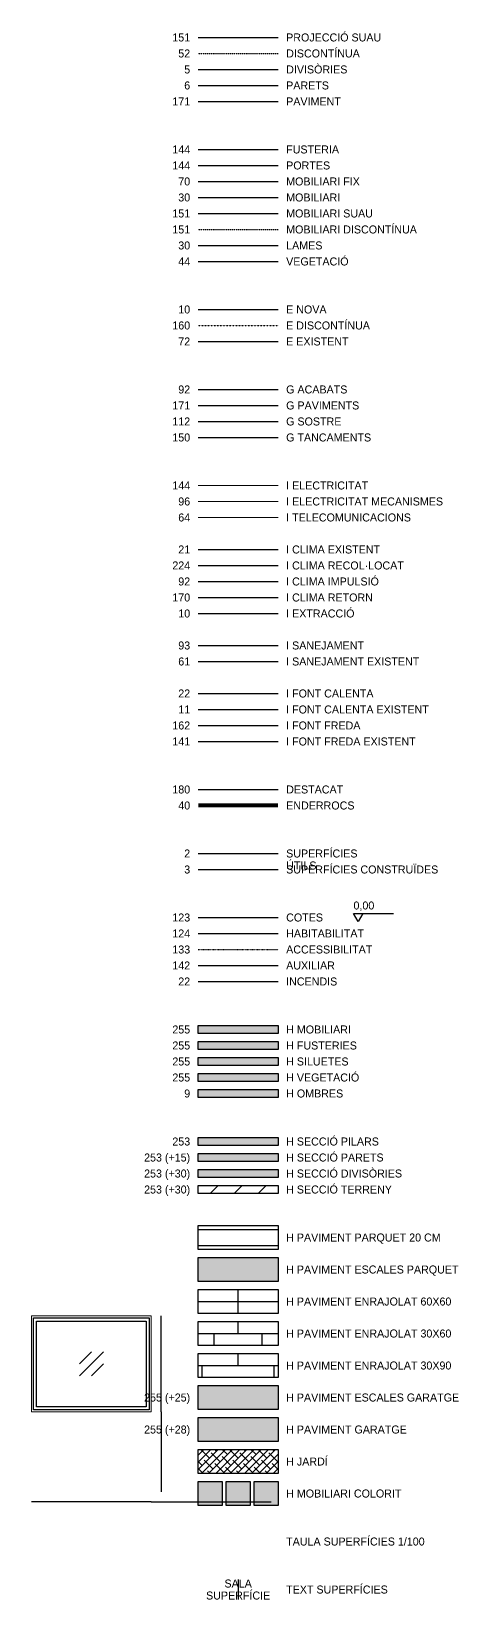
# Model space of a CAD drawing. Extents: x -50 to 69572, y -29139 to 50177.
# Drawn here: x 709 to 6051, y 10960 to 30563 of the extents above; entities that cross this region are included whole.
import ezdxf
from ezdxf.enums import TextEntityAlignment as Align

# ---------------------------------------------------------------- set-up
doc = ezdxf.new("R2010")
doc.units = 0
doc.header["$PDMODE"] = 1
doc.linetypes.add('ACAD_ISO03W100', pattern=[30, 12, -18])
doc.layers.get('DEFPOINTS').update_dxf_attribs({"color": 20})
for name, color, linetype in [('ACCESSIBILITAT', 143, 'ACAD_ISO03W100'), ('AUXILIAR', 142, 'Continuous'), ('COTES', 123, 'Continuous'), ('DESTACAT', 180, 'Continuous'), ('DISCONTINUA', 52, 'ACAD_ISO03W100'), ('DIVISÒRIES', 5, 'Continuous'), ('E DISCONTÍNUA', 160, 'ACAD_ISO03W100'), ('E EXISTENT', 72, 'Continuous'), ('E NOVA', 10, 'Continuous'), ('ENDERROCS', 40, 'Continuous'), ('FUSTERIES', 144, 'Continuous'), ('G ACABATS', 240, 'Continuous'), ('G PAVIMENTS', 40, 'Continuous'), ('G SOSTRE', 112, 'Continuous'), ('G TANCAMENTS', 150, 'Continuous'), ('H OMBRES', 9, 'Continuous'), ('H SECCIÓ', 253, 'Continuous'), ('HABITABILITAT', 124, 'Continuous'), ('I CLIMA EXISTENT', 21, 'Continuous'), ('I CLIMA IMPULSIÓ', 92, 'Continuous'), ('I CLIMA RECOL·LOCAT', 224, 'Continuous'), ('I CLIMA RETORN', 170, 'Continuous'), ('I EXTRACCIÓ', 10, 'Continuous'), ('I FONT CALENTA', 22, 'Continuous'), ('I FONT CALENTA EXISTENT', 11, 'Continuous'), ('I FONT FREDA', 162, 'Continuous'), ('I FONT FREDA EXISTENT', 141, 'Continuous'), ('I SANEJAMENT', 93, 'Continuous'), ('I SANEJAMENT EXISTENT', 61, 'Continuous'), ('INCENDIS', 22, 'Continuous'), ('LAMES', 30, 'Continuous'), ('MOBILIARI', 30, 'Continuous'), ('MOBILIARI FIX', 70, 'Continuous'), ('MOBILIARI SUAU', 151, 'Continuous'), ('PARETS', 6, 'Continuous'), ('PAVIMENTS', 171, 'Continuous'), ('PORTES', 144, 'Continuous'), ('TEXT SUPERFÍCIES', 4, 'Continuous'), ('VEGETACIÓ', 44, 'Continuous')]:
    doc.layers.add(name, color=color, linetype=linetype)
for name, color, linetype, true_color in [('H FUSTERIES', 7, 'Continuous', 0xffffff), ('H MOBILIARI', 7, 'Continuous', 0xffffff), ('H SILUETES', 7, 'Continuous', 0xffffff)]:
    doc.layers.add(name, color=color, linetype=linetype, true_color=true_color)
doc.layers.add('H VEGETACIÓ', color=7, linetype='Continuous', lineweight=0, true_color=0xffffff)
for name, color, linetype, lineweight in [('I ELECTRICITAT', 144, 'Continuous', 5), ('I ELECTRICITAT MECANISMES', 96, 'Continuous', 5), ('I TELECOMUNICACIONS', 64, 'Continuous', 5), ('PROJECCIÓ', 52, 'Continuous', 13)]:
    doc.layers.add(name, color=color, linetype=linetype, lineweight=lineweight)
doc.layers.add('SUPERFÍCIES CONSTRUÏDES', color=3, linetype='Continuous', plot=False)
doc.layers.add('SUPERFÍCIES ÚTILS', color=2, linetype='Continuous', plot=False)
doc.styles.add('ARIAL', font='')
doc.styles.get('ARIAL').set_extended_font_data('Century Gothic')
doc.dimstyles.new('Cotes Arnau', dxfattribs={"dimtxt": 0.1, "dimasz": 0.05, "dimexe": 0.05, "dimexo": 0.35, "dimgap": 0.04, "dimtad": 1, "dimlfac": 100, "dimrnd": 0.5, "dimtxsty": 'ARIAL', "dimblk1": 'Punta Cota', "dimblk2": 'Punta Cota Final', "dimsah": 1, "dimcen": 0, "dimse1": 1, "dimse2": 1, "dimadec": 0, "dimazin": 0, "dimtfac": 0.07, "dimtix": 1, "dimtmove": 0, "dimatfit": 2, "dimldrblk": 'NONE', "dimfxl": 0.05, "dimtolj": 1, "dimtzin": 0, "dimarcsym": 0})

# ---------------------------------------------------------------- blocks, each defined once
blk = doc.blocks.new('Cota Alçada')
blk.add_lwpolyline([(0.058, 0.1), (0, 0), (-0.058, 0.1), (0.442, 0.1)])
at = {"style": 'ARIAL'}
blk.add_attdef('COTAALÇADA', text='', height=0.1, dxfattribs=at).set_placement((-0.058, 0.25), align=Align.TOP_LEFT)
blk = doc.blocks.new('Punta Cota')
blk.add_line((0, -1), (0, 1))
blk = doc.blocks.new('Punta Cota Final')
blk.add_line((0, 1), (0, -1))
blk = doc.blocks.new('*D6')
at = {"layer": 'COTES', "color": 0, "lineweight": -2, "transparency": 16777216}
blk.add_line((2795, 19487), (3795, 19487), dxfattribs=at)
at = {"layer": 'DEFPOINTS', "color": 0, "transparency": 16777216}
for p in [(3795, 19487), (2795, 19387), (3795, 19387)]:
    blk.add_point(p, dxfattribs=at)
at = {"layer": 'COTES', "color": 0, "lineweight": -2, "transparency": 16777216, "xscale": 0.05, "yscale": 0.05, "zscale": 0.05, "rotation": 180}
blk.add_blockref('Punta Cota', (2795, 19487), dxfattribs=at)
at = {"layer": 'COTES', "color": 0, "lineweight": -2, "transparency": 16777216, "xscale": 0.05, "yscale": 0.05, "zscale": 0.05}
blk.add_blockref('Punta Cota Final', (3795, 19487), dxfattribs=at)
at = {"layer": 'COTES', "color": 0, "transparency": 16777216, "insert": (3295, 19487), "char_height": 0.1, "attachment_point": 5, "style": 'ARIAL'}
blk.add_mtext('\\A1;100000', dxfattribs=at)
blk = doc.blocks.new('_None')
blk = doc.blocks.new('Superfícies amb línia Extra')
at = {"layer": 'DEFPOINTS', "ltscale": 0.01}
blk.add_line((0, 0.125), (0, -0.125), dxfattribs=at)
at = {"style": 'ARIAL'}
for tag, p in [('LINEXTRA', (0, 0.325)), ('SALA', (0, 0.125)), ('SUP', (0, -0.025))]:
    blk.add_attdef(tag, text='', height=0.1, dxfattribs=at).set_placement(p, align=Align.TOP_CENTER)
blk = doc.blocks.new('*D112')
at = {"layer": 'COTES', "color": 0, "linetype": 'ByBlock', "lineweight": -2, "transparency": 16777216}
blk.add_line((2209, 12182), (709, 12182), dxfattribs=at)
at = {"layer": 'DEFPOINTS', "color": 0, "linetype": 'ByBlock', "transparency": 16777216}
for p in [(709, 13307), (2209, 13307), (709, 12182)]:
    blk.add_point(p, dxfattribs=at)
at = {"layer": 'COTES', "color": 0, "linetype": 'ByBlock', "lineweight": -2, "transparency": 16777216, "xscale": 0.03750000000000001, "yscale": 0.03750000000000001, "zscale": 0.03750000000000001, "rotation": 180}
blk.add_blockref('Punta Cota Final', (709, 12182), dxfattribs=at)
at = {"layer": 'COTES', "color": 0, "linetype": 'ByBlock', "lineweight": -2, "transparency": 16777216, "xscale": 0.03750000000000001, "yscale": 0.03750000000000001, "zscale": 0.03750000000000001}
blk.add_blockref('Punta Cota', (2209, 12182), dxfattribs=at)
at = {"layer": 'COTES', "color": 0, "linetype": 'ByBlock', "transparency": 16777216, "insert": (1459, 12182), "char_height": 0.075, "attachment_point": 5, "style": 'ARIAL'}
blk.add_mtext('\\A1;150000', dxfattribs=at)
blk = doc.blocks.new('*D113')
at = {"layer": 'COTES', "color": 0, "linetype": 'ByBlock', "lineweight": -2, "transparency": 16777216}
blk.add_line((2334, 13307), (2334, 14507), dxfattribs=at)
at = {"layer": 'DEFPOINTS', "color": 0, "linetype": 'ByBlock', "transparency": 16777216}
for p in [(2209, 14507), (2334, 14507), (2209, 13307)]:
    blk.add_point(p, dxfattribs=at)
at = {"layer": 'COTES', "color": 0, "linetype": 'ByBlock', "lineweight": -2, "transparency": 16777216, "xscale": 0.03750000000000001, "yscale": 0.03750000000000001, "zscale": 0.03750000000000001}
for name, p, rotation in [('Punta Cota Final', (2334, 14507), 90), ('Punta Cota', (2334, 13307), 270)]:
    blk.add_blockref(name, p, dxfattribs=dict(at, rotation=rotation))
at = {"layer": 'COTES', "color": 0, "linetype": 'ByBlock', "transparency": 16777216, "insert": (2334, 13907), "char_height": 0.075, "attachment_point": 5, "rotation": 90, "style": 'ARIAL'}
blk.add_mtext('\\A1;120000', dxfattribs=at)
blk = doc.blocks.new('*D114')
at = {"layer": 'COTES', "color": 0, "linetype": 'ByBlock', "lineweight": -2, "transparency": 16777216}
blk.add_line((2334, 13307), (2334, 12307), dxfattribs=at)
at = {"layer": 'DEFPOINTS', "color": 0, "linetype": 'ByBlock', "transparency": 16777216}
for p in [(2209, 13307), (2209, 12307), (2334, 12307)]:
    blk.add_point(p, dxfattribs=at)
at = {"layer": 'COTES', "color": 0, "linetype": 'ByBlock', "lineweight": -2, "transparency": 16777216, "xscale": 0.03750000000000001, "yscale": 0.03750000000000001, "zscale": 0.03750000000000001}
for name, p, rotation in [('Punta Cota', (2334, 13307), 90), ('Punta Cota Final', (2334, 12307), 270)]:
    blk.add_blockref(name, p, dxfattribs=dict(at, rotation=rotation))
at = {"layer": 'COTES', "color": 0, "linetype": 'ByBlock', "transparency": 16777216, "insert": (2334, 12807), "char_height": 0.075, "attachment_point": 5, "rotation": 90, "style": 'ARIAL'}
blk.add_mtext('\\A1;100000', dxfattribs=at)
blk = doc.blocks.new('*D115')
at = {"layer": 'COTES', "color": 0, "linetype": 'ByBlock', "lineweight": -2, "transparency": 16777216}
blk.add_line((2209, 12182), (3709, 12182), dxfattribs=at)
at = {"layer": 'DEFPOINTS', "color": 0, "linetype": 'ByBlock', "transparency": 16777216}
for p in [(2209, 13307), (3709, 13307), (3709, 12182)]:
    blk.add_point(p, dxfattribs=at)
at = {"layer": 'COTES', "color": 0, "linetype": 'ByBlock', "lineweight": -2, "transparency": 16777216, "xscale": 0.03750000000000001, "yscale": 0.03750000000000001, "zscale": 0.03750000000000001, "rotation": 180}
blk.add_blockref('Punta Cota', (2209, 12182), dxfattribs=at)
at = {"layer": 'COTES', "color": 0, "linetype": 'ByBlock', "lineweight": -2, "transparency": 16777216, "xscale": 0.03750000000000001, "yscale": 0.03750000000000001, "zscale": 0.03750000000000001}
blk.add_blockref('Punta Cota Final', (3709, 12182), dxfattribs=at)
at = {"layer": 'COTES', "color": 0, "linetype": 'ByBlock', "transparency": 16777216, "insert": (2959, 12182), "char_height": 0.075, "attachment_point": 5, "style": 'ARIAL'}
blk.add_mtext('\\A1;150000', dxfattribs=at)

msp = doc.modelspace()

# ---------------------------------------------------------------- hatches: boundary and pattern name
at = {"layer": 'H FUSTERIES'}
h = msp.add_hatch(color=256, dxfattribs=at)
h.dxf.hatch_style = 1
h.paths.add_polyline_path([(3794.8104, 17936.6691), (2794.8104, 17936.6691), (2794.8104, 17836.6691), (3794.8104, 17836.6691)])
at = {"layer": 'H MOBILIARI'}
h = msp.add_hatch(color=256, dxfattribs=at)
h.dxf.hatch_style = 1
h.paths.add_polyline_path([(3794.8104, 18136.6691), (2794.8104, 18136.6691), (2794.8104, 18036.6691), (3794.8104, 18036.6691)])
at = {"layer": 'H MOBILIARI', "true_color": 0xd5d5d2}
h = msp.add_hatch(color=254, dxfattribs=at)
h.dxf.hatch_style = 2
h.paths.add_polyline_path([(3094.8104, 12436.6691), (3094.8104, 12136.6691), (2794.8104, 12136.6691), (2794.8104, 12436.6691)])
at = {"layer": 'H MOBILIARI', "true_color": 0xdfdad3}
msp.add_hatch(color=254, dxfattribs=at).paths.add_polyline_path([(3444.8104, 12436.6691), (3444.8104, 12136.6691), (3144.8104, 12136.6691), (3144.8104, 12436.6691)])
at = {"layer": 'H MOBILIARI', "true_color": 0xe3d0bf}
h = msp.add_hatch(color=254, dxfattribs=at)
h.dxf.hatch_style = 2
h.paths.add_polyline_path([(3794.8104, 12436.6691), (3794.8104, 12136.6691), (3494.8104, 12136.6691), (3494.8104, 12436.6691)])
at = {"layer": 'H OMBRES'}
h = msp.add_hatch(color=256, dxfattribs=at)
h.dxf.hatch_style = 1
h.paths.add_polyline_path([(3794.8104, 17336.6691), (3794.8104, 17236.6691), (2794.8104, 17236.6691), (2794.8104, 17336.6691)])
at = {"layer": 'H SECCIÓ', "transparency": 33554687}
h = msp.add_hatch(color=256, dxfattribs=at)
h.dxf.hatch_style = 1
h.paths.add_polyline_path([(2794.8104, 16736.6691), (2794.8104, 16636.6691), (3794.8104, 16636.6691), (3794.8104, 16736.6691)])
at = {"layer": 'H SECCIÓ', "true_color": 0xb0b0b0, "transparency": 33554687}
h = msp.add_hatch(color=253, dxfattribs=at)
h.dxf.hatch_style = 1
h.paths.add_polyline_path([(2794.8104, 16536.6691), (2794.8104, 16436.6691), (3794.8104, 16436.6691), (3794.8104, 16536.6691)])
at = {"layer": 'H SECCIÓ', "true_color": 0xd6d6d6, "transparency": 33554687}
h = msp.add_hatch(color=254, dxfattribs=at)
h.dxf.hatch_style = 1
h.paths.add_polyline_path([(3794.8104, 16236.6691), (3794.8104, 16336.6691), (2794.8104, 16336.6691), (2794.8104, 16236.6691)])
h = msp.add_hatch(dxfattribs=at)
h.set_pattern_fill('ANSI31', color=254, scale=66.813239)
h.set_pattern_definition([(45, (3294.8, 16086.67), (-150, 150), [])])
h.paths.add_polyline_path([(3794.8104, 16036.6691), (3794.8104, 16136.6691), (2794.8104, 16136.6691), (2794.8104, 16036.6691)])
at = {"layer": 'H SILUETES'}
h = msp.add_hatch(color=256, dxfattribs=at)
h.dxf.hatch_style = 1
h.paths.add_polyline_path([(3794.8104, 17736.6691), (2794.8104, 17736.6691), (2794.8104, 17636.6691), (3794.8104, 17636.6691)])
at = {"layer": 'H VEGETACIÓ'}
h = msp.add_hatch(color=256, dxfattribs=at)
h.dxf.hatch_style = 1
h.paths.add_polyline_path([(3794.8104, 17536.6691), (2794.8104, 17536.6691), (2794.8104, 17436.6691), (3794.8104, 17436.6691)])
at = {"layer": 'PAVIMENTS', "transparency": 33554687}
h = msp.add_hatch(dxfattribs=at)
h.set_pattern_fill('_USER', color=256, scale=200, angle=180, pattern_type=0)
h.set_pattern_definition([(180, (2794.81, 15386.67), (-2e-14, -200), [])])
h.paths.add_polyline_path([(2794.8104, 15336.6691), (3794.8104, 15336.6691), (3794.8104, 15636.6691), (2794.8104, 15636.6691)])
at = {"layer": 'PAVIMENTS', "true_color": 0xf6f2ef, "transparency": 33554687}
h = msp.add_hatch(color=7, dxfattribs=at)
h.dxf.hatch_style = 1
h.paths.add_polyline_path([(3794.8104, 14936.6691), (3794.8104, 15236.6691), (2794.8104, 15236.6691), (2794.8104, 14936.6691)])
at = {"layer": 'PAVIMENTS', "transparency": 33554687}
h = msp.add_hatch(dxfattribs=at)
h.set_pattern_fill('ANSI37', color=256, scale=188.976378, angle=135)
h.set_pattern_definition([(180, (3294.8, 14686.67), (-6e-14, -600), []), (270, (3294.8, 14686.67), (600, -2e-13), [])])
h.paths.add_polyline_path([(3794.8104, 14836.6691), (3794.8104, 14536.6691), (2794.8104, 14536.6691), (2794.8104, 14836.6691)])
h = msp.add_hatch(dxfattribs=at)
h.set_pattern_fill('AR-B816', color=256, scale=1.476378)
h.set_pattern_definition([(0, (3294.8, 14286.67), (0, 300), []), (90, (3294.8, 14286.67), (-300, 300), [300, -300])])
h.paths.add_polyline_path([(3794.8104, 14136.6691), (3794.8104, 14436.6691), (2794.8104, 14436.6691), (2794.8104, 14136.6691)])
h = msp.add_hatch(dxfattribs=at)
h.set_pattern_fill('AR-BRSTD', color=256, scale=4.42858)
h.set_pattern_definition([(0, (3294.8, 13886.67), (0, 300), []), (90, (3294.8, 13886.67), (-449.94, 300), [300, -300])])
h.paths.add_polyline_path([(3794.8104, 14036.6691), (3794.8104, 13736.6691), (2794.8104, 13736.6691), (2794.8104, 14036.6691)])
at = {"layer": 'PAVIMENTS', "true_color": 0xf2f2f2, "transparency": 33554687}
h = msp.add_hatch(color=7, dxfattribs=at)
h.dxf.hatch_style = 1
h.paths.add_polyline_path([(3794.8104, 13336.6691), (3794.8104, 13636.6691), (2794.8104, 13636.6691), (2794.8104, 13336.6691)])
at = {"layer": 'PAVIMENTS', "true_color": 0xfafafa, "transparency": 33554687}
h = msp.add_hatch(color=7, dxfattribs=at)
h.dxf.hatch_style = 1
h.paths.add_polyline_path([(3794.8104, 13236.6691), (3794.8104, 12936.6691), (2794.8104, 12936.6691), (2794.8104, 13236.6691)])
at = {"layer": 'PAVIMENTS', "transparency": 33554483}
h = msp.add_hatch(dxfattribs=at)
h.set_pattern_fill('ANSI38', color=44, scale=20)
h.set_pattern_definition([(45, (3294.81, 13086.67), (-44.9013, 44.9013), []), (135, (3294.81, 13086.67), (-134.704, 44.9013), [158.75, -95.25])])
h.paths.add_polyline_path([(3794.8104, 12836.6691), (3794.8104, 12536.6691), (2794.8104, 12536.6691), (2794.8104, 12836.6691)])

# ---------------------------------------------------------------- linework, layer by layer
for points in [[(3794.8104, 18136.6691), (3794.8104, 18036.6691), (2794.8104, 18036.6691), (2794.8104, 18136.6691)], [(3794.8104, 17936.6691), (3794.8104, 17836.6691), (2794.8104, 17836.6691), (2794.8104, 17936.6691)], [(3794.8104, 17736.6691), (3794.8104, 17636.6691), (2794.8104, 17636.6691), (2794.8104, 17736.6691)], [(3794.8104, 17536.6691), (3794.8104, 17436.6691), (2794.8104, 17436.6691), (2794.8104, 17536.6691)], [(3794.8104, 17336.6691), (3794.8104, 17236.6691), (2794.8104, 17236.6691), (2794.8104, 17336.6691)], [(3794.8104, 16736.6691), (3794.8104, 16636.6691), (2794.8104, 16636.6691), (2794.8104, 16736.6691)], [(3794.8104, 16536.6691), (3794.8104, 16436.6691), (2794.8104, 16436.6691), (2794.8104, 16536.6691)], [(3794.8104, 16336.6691), (3794.8104, 16236.6691), (2794.8104, 16236.6691), (2794.8104, 16336.6691)], [(3794.8104, 16136.6691), (3794.8104, 16036.6691), (2794.8104, 16036.6691), (2794.8104, 16136.6691)], [(3794.8104, 15636.6691), (3794.8104, 15336.6691), (2794.8104, 15336.6691), (2794.8104, 15636.6691)], [(3794.8104, 15236.6691), (3794.8104, 14936.6691), (2794.8104, 14936.6691), (2794.8104, 15236.6691)], [(3794.8104, 14836.6691), (3794.8104, 14536.6691), (2794.8104, 14536.6691), (2794.8104, 14836.6691)], [(3794.8104, 14436.6691), (3794.8104, 14136.6691), (2794.8104, 14136.6691), (2794.8104, 14436.6691)], [(3794.8104, 14036.6691), (3794.8104, 13736.6691), (2794.8104, 13736.6691), (2794.8104, 14036.6691)], [(3794.8104, 13636.6691), (3794.8104, 13336.6691), (2794.8104, 13336.6691), (2794.8104, 13636.6691)], [(3794.8104, 13236.6691), (3794.8104, 12936.6691), (2794.8104, 12936.6691), (2794.8104, 13236.6691)], [(3794.8104, 12836.6691), (3794.8104, 12536.6691), (2794.8104, 12536.6691), (2794.8104, 12836.6691)], [(3094.8104, 12436.6691), (3094.8104, 12136.6691), (2794.8104, 12136.6691), (2794.8104, 12436.6691)], [(3444.8104, 12436.6691), (3444.8104, 12136.6691), (3144.8104, 12136.6691), (3144.8104, 12436.6691)], [(3794.8104, 12436.6691), (3794.8104, 12136.6691), (3494.8104, 12136.6691), (3494.8104, 12436.6691)]]:
    msp.add_lwpolyline(points, close=True)
at = {"layer": 'ACCESSIBILITAT', "ltscale": 0.0075}
msp.add_lwpolyline([(2794.8104, 19086.6691), (3794.8104, 19086.6691)], dxfattribs=at)
at = {"layer": 'AUXILIAR', "ltscale": 0.0075}
msp.add_lwpolyline([(2794.8104, 18886.6691), (3794.8104, 18886.6691)], dxfattribs=at)
at = {"layer": 'DESTACAT'}
msp.add_lwpolyline([(2794.8104, 21086.6691), (3794.8104, 21086.6691)], dxfattribs=at)
at = {"layer": 'DISCONTINUA', "ltscale": 0.005}
msp.add_lwpolyline([(2794.8104, 30286.6691), (3794.8104, 30286.6691)], dxfattribs=at)
at = {"layer": 'DIVISÒRIES'}
msp.add_lwpolyline([(2794.8104, 30086.6691), (3794.8104, 30086.6691)], dxfattribs=at)
at = {"layer": 'E DISCONTÍNUA', "ltscale": 0.01, "transparency": 33554687}
msp.add_lwpolyline([(2794.8104, 26886.6691), (3794.8104, 26886.6691)], dxfattribs=at)
at = {"layer": 'E EXISTENT', "transparency": 33554687}
msp.add_lwpolyline([(2794.8104, 26686.6691), (3794.8104, 26686.6691)], dxfattribs=at)
at = {"layer": 'E NOVA', "transparency": 33554687}
msp.add_lwpolyline([(2794.8104, 27086.6691), (3794.8104, 27086.6691)], dxfattribs=at)
at = {"layer": 'ENDERROCS', "ltscale": 0.01, "const_width": 50}
msp.add_lwpolyline([(2794.8104, 20886.6691), (3794.8104, 20886.6691)], dxfattribs=at)
at = {"layer": 'FUSTERIES'}
msp.add_lwpolyline([(2794.8104, 29086.6691), (3794.8104, 29086.6691)], dxfattribs=at)
for points in [[(2184.05148, 13331.66899), (734.05148, 13331.66899), (734.05148, 14481.66899), (2184.05148, 14481.66899)], [(774.05148, 14441.66899), (2144.05148, 14441.66899), (2144.05148, 13371.66899), (774.05148, 13371.66899)]]:
    msp.add_lwpolyline(points, close=True, dxfattribs=at)
at = {"layer": 'G ACABATS', "ltscale": 0.0075}
msp.add_lwpolyline([(2794.8104, 26086.6691), (3794.8104, 26086.6691)], dxfattribs=at)
at = {"layer": 'G PAVIMENTS', "transparency": 33554687}
msp.add_lwpolyline([(2794.8104, 25886.6691), (3794.8104, 25886.6691)], dxfattribs=at)
at = {"layer": 'G SOSTRE'}
msp.add_lwpolyline([(2794.8104, 25686.6691), (3794.8104, 25686.6691)], dxfattribs=at)
at = {"layer": 'G TANCAMENTS', "transparency": 33554687}
msp.add_lwpolyline([(2794.8104, 25486.6691), (3794.8104, 25486.6691)], dxfattribs=at)
at = {"layer": 'HABITABILITAT', "ltscale": 0.0075}
msp.add_lwpolyline([(2794.8104, 19286.6691), (3794.8104, 19286.6691)], dxfattribs=at)
at = {"layer": 'I CLIMA EXISTENT'}
msp.add_lwpolyline([(2794.8104, 24086.6691), (3794.8104, 24086.6691)], dxfattribs=at)
at = {"layer": 'I CLIMA IMPULSIÓ'}
msp.add_lwpolyline([(2794.8104, 23686.6691), (3794.8104, 23686.6691)], dxfattribs=at)
at = {"layer": 'I CLIMA RECOL·LOCAT'}
msp.add_lwpolyline([(2794.8104, 23886.6691), (3794.8104, 23886.6691)], dxfattribs=at)
at = {"layer": 'I CLIMA RETORN'}
msp.add_lwpolyline([(2794.8104, 23486.6691), (3794.8104, 23486.6691)], dxfattribs=at)
at = {"layer": 'I ELECTRICITAT'}
msp.add_lwpolyline([(2794.8104, 24886.6691), (3794.8104, 24886.6691)], dxfattribs=at)
at = {"layer": 'I ELECTRICITAT MECANISMES'}
msp.add_lwpolyline([(2794.8104, 24686.6691), (3794.8104, 24686.6691)], dxfattribs=at)
at = {"layer": 'I EXTRACCIÓ'}
msp.add_lwpolyline([(2794.8104, 23286.6691), (3794.8104, 23286.6691)], dxfattribs=at)
at = {"layer": 'I FONT CALENTA'}
msp.add_lwpolyline([(2794.8104, 22286.6691), (3794.8104, 22286.6691)], dxfattribs=at)
at = {"layer": 'I FONT CALENTA EXISTENT'}
msp.add_lwpolyline([(2794.8104, 22086.6691), (3794.8104, 22086.6691)], dxfattribs=at)
at = {"layer": 'I FONT FREDA'}
msp.add_lwpolyline([(2794.8104, 21886.6691), (3794.8104, 21886.6691)], dxfattribs=at)
at = {"layer": 'I FONT FREDA EXISTENT'}
msp.add_lwpolyline([(2794.8104, 21686.6691), (3794.8104, 21686.6691)], dxfattribs=at)
at = {"layer": 'I SANEJAMENT', "ltscale": 0.01}
msp.add_lwpolyline([(2794.8104, 22886.6691), (3794.8104, 22886.6691)], dxfattribs=at)
at = {"layer": 'I SANEJAMENT EXISTENT', "ltscale": 0.005}
msp.add_lwpolyline([(2794.8104, 22686.6691), (3794.8104, 22686.6691)], dxfattribs=at)
at = {"layer": 'I TELECOMUNICACIONS'}
msp.add_lwpolyline([(2794.8104, 24486.6691), (3794.8104, 24486.6691)], dxfattribs=at)
at = {"layer": 'INCENDIS'}
msp.add_lwpolyline([(2794.8104, 18686.6691), (3794.8104, 18686.6691)], dxfattribs=at)
at = {"layer": 'LAMES'}
msp.add_lwpolyline([(2794.8104, 27886.6691), (3794.8104, 27886.6691)], dxfattribs=at)
at = {"layer": 'MOBILIARI'}
msp.add_lwpolyline([(2794.8104, 28486.6691), (3794.8104, 28486.6691)], dxfattribs=at)
at = {"layer": 'MOBILIARI FIX'}
msp.add_lwpolyline([(2794.8104, 28686.6691), (3794.8104, 28686.6691)], dxfattribs=at)
at = {"layer": 'MOBILIARI SUAU'}
for points in [[(2794.8104, 30486.6691), (3794.8104, 30486.6691)], [(2794.8104, 28286.6691), (3794.8104, 28286.6691)], [(1309.05148, 13756.66904), (1609.05148, 14056.66904)], [(1309.05148, 13906.66904), (1459.05148, 14056.66904)], [(1459.05148, 13756.66904), (1609.05148, 13906.66904)]]:
    msp.add_lwpolyline(points, dxfattribs=at)
at = {"layer": 'MOBILIARI SUAU', "linetype": 'ACAD_ISO03W100', "ltscale": 0.005}
msp.add_lwpolyline([(2794.8104, 28086.6691), (3794.8104, 28086.6691)], dxfattribs=at)
at = {"layer": 'PARETS'}
msp.add_lwpolyline([(2794.8104, 29886.6691), (3794.8104, 29886.6691)], dxfattribs=at)
at = {"layer": 'PAVIMENTS'}
msp.add_lwpolyline([(2794.8104, 29686.6691), (3794.8104, 29686.6691)], dxfattribs=at)
at = {"layer": 'PORTES'}
msp.add_lwpolyline([(2794.8104, 28886.6691), (3794.8104, 28886.6691)], dxfattribs=at)
at = {"layer": 'PROJECCIÓ', "transparency": 33554687}
msp.add_lwpolyline([(2209.05148, 13306.66899), (709.05148, 13306.66899), (709.05148, 14506.66899), (2209.05148, 14506.66899)], close=True, dxfattribs=at)
at = {"layer": 'SUPERFÍCIES CONSTRUÏDES'}
msp.add_lwpolyline([(2794.8104, 20086.6691), (3794.8104, 20086.6691)], dxfattribs=at)
at = {"layer": 'SUPERFÍCIES ÚTILS'}
msp.add_lwpolyline([(2794.8104, 20286.6691), (3794.8104, 20286.6691)], dxfattribs=at)
at = {"layer": 'VEGETACIÓ'}
msp.add_lwpolyline([(2794.8104, 27686.6691), (3794.8104, 27686.6691)], dxfattribs=at)

# ---------------------------------------------------------------- block references
at = {"layer": 'COTES', "xscale": 1000, "yscale": 1000, "zscale": 1000}
msp.add_blockref('Cota Alçada', (4794.8104, 19436.6691), dxfattribs=at).add_auto_attribs({'COTAALÇADA': '0,00'})
at = {"layer": 'TEXT SUPERFÍCIES', "ltscale": 0.01, "xscale": 1000, "yscale": 1000, "zscale": 1000}
msp.add_blockref('Superfícies amb línia Extra', (3294.8104, 11086.6691), dxfattribs=at).add_auto_attribs({'SALA': 'SALA', 'SUP': 'SUPERFÍCIE'})

# ---------------------------------------------------------------- texts
at = {"char_height": 100, "line_spacing_factor": 0.9, "style": 'ARIAL'}
for s, width, insert, attachment_point in [('151', 1203.4314571, (2694.8104, 30536.6691), 3), ('PROJECCIÓ SUAU', 1203.4314571, (3894.8104, 30536.6691), 1), ('52', 1203.4314571, (2694.8104, 30336.6691), 3), ('DISCONTÍNUA', 1203.4314571, (3894.8104, 30336.6691), 1), ('5', 1203.4314571, (2694.8104, 30136.6691), 3), ('DIVISÒRIES', 1203.4314571, (3894.8104, 30136.6691), 1), ('6', 1203.4314571, (2694.8104, 29936.6691), 3), ('PARETS', 1203.4314571, (3894.8104, 29936.6691), 1), ('171', 1203.4314571, (2694.8104, 29736.6691), 3), ('PAVIMENT', 1203.4314571, (3894.8104, 29736.6691), 1), ('144', 1203.4314571, (2694.8104, 29136.6691), 3), ('FUSTERIA', 1203.4314571, (3894.8104, 29136.6691), 1), ('144', 1203.4314571, (2694.8104, 28936.6691), 3), ('PORTES', 1203.4314571, (3894.8104, 28936.6691), 1), ('70', 1203.4314571, (2694.8104, 28736.6691), 3), ('MOBILIARI FIX', 1203.4314571, (3894.8104, 28736.6691), 1), ('30', 1203.4314571, (2694.8104, 28536.6691), 3), ('MOBILIARI', 1203.4314571, (3894.8104, 28536.6691), 1), ('151', 1203.4314571, (2694.8104, 28336.6691), 3), ('MOBILIARI SUAU', 1203.4314571, (3894.8104, 28336.6691), 1), ('151', 1203.4314571, (2694.8104, 28136.6691), 3), ('MOBILIARI DISCONTÍNUA', 1847.1576913, (3894.8104, 28136.6691), 1), ('30', 1203.4314571, (2694.8104, 27936.6691), 3), ('LAMES', 1203.4314571, (3894.8104, 27936.6691), 1), ('44', 1203.4314571, (2694.8104, 27736.6691), 3), ('VEGETACIÓ', 1203.4314571, (3894.8104, 27736.6691), 1), ('10', 1203.4314571, (2694.8104, 27136.6691), 3), ('E NOVA', 1693.9969731, (3894.8104, 27136.6691), 1), ('160', 1203.4314571, (2694.8104, 26936.6691), 3), ('E DISCONTÍNUA', 1693.9969731, (3894.8104, 26936.6691), 1), ('72', 1203.4314571, (2694.8104, 26736.6691), 3), ('E EXISTENT', 1693.9969731, (3894.8104, 26736.6691), 1), ('92', 1203.4314571, (2694.8104, 26136.6691), 3), ('G ACABATS', 1693.9969731, (3894.8104, 26136.6691), 1), ('171', 1203.4314571, (2694.8104, 25936.6691), 3), ('G PAVIMENTS', 1693.9969731, (3894.8104, 25936.6691), 1), ('112', 1203.4314571, (2694.8104, 25736.6691), 3), ('G SOSTRE', 1693.9969731, (3894.8104, 25736.6691), 1), ('150', 1203.4314571, (2694.8104, 25536.6691), 3), ('G TANCAMENTS', 1693.9969731, (3894.8104, 25536.6691), 1), ('144', 1203.4314571, (2694.8104, 24936.6691), 3), ('I ELECTRICITAT', 1693.9969731, (3894.8104, 24936.6691), 1), ('96', 1203.4314571, (2694.8104, 24736.6691), 3), ('I ELECTRICITAT MECANISMES', 2069.4049402, (3894.8104, 24736.6691), 1), ('64', 1203.4314571, (2694.8104, 24536.6691), 3), ('I TELECOMUNICACIONS', 2069.4049402, (3894.8104, 24536.6691), 1), ('21', 1203.4314571, (2694.8104, 24136.6691), 3), ('I CLIMA EXISTENT', 1693.9969731, (3894.8104, 24136.6691), 1), ('224', 1203.4314571, (2694.8104, 23936.6691), 3), ('I CLIMA RECOL·LOCAT', 1693.9969731, (3894.8104, 23936.6691), 1), ('92', 1203.4314571, (2694.8104, 23736.6691), 3), ('I CLIMA IMPULSIÓ', 1693.9969731, (3894.8104, 23736.6691), 1), ('170', 1203.4314571, (2694.8104, 23536.6691), 3), ('I CLIMA RETORN', 1693.9969731, (3894.8104, 23536.6691), 1), ('10', 1203.4314571, (2694.8104, 23336.6691), 3), ('I EXTRACCIÓ', 1693.9969731, (3894.8104, 23336.6691), 1), ('93', 1203.4314571, (2694.8104, 22936.6691), 3), ('I SANEJAMENT', 1693.9969731, (3894.8104, 22936.6691), 1), ('61', 1203.4314571, (2694.8104, 22736.6691), 3), ('I SANEJAMENT EXISTENT', 1693.9969731, (3894.8104, 22736.6691), 1), ('22', 1203.4314571, (2694.8104, 22336.6691), 3), ('I FONT CALENTA', 1693.9969731, (3894.8104, 22336.6691), 1), ('11', 1203.4314571, (2694.8104, 22136.6691), 3), ('I FONT CALENTA EXISTENT', 2672.0696815, (3894.8104, 22136.6691), 1), ('162', 1203.4314571, (2694.8104, 21936.6691), 3), ('I FONT FREDA', 1693.9969731, (3894.8104, 21936.6691), 1), ('141', 1203.4314571, (2694.8104, 21736.6691), 3), ('I FONT FREDA EXISTENT', 2351.8158281, (3894.8104, 21736.6691), 1), ('180', 1203.4314571, (2694.8104, 21136.6691), 3), ('DESTACAT', 1203.4314571, (3894.8104, 21136.6691), 1), ('40', 1203.4314571, (2694.8104, 20936.6691), 3), ('\\pxt2;ENDERROCS', 1203.4314571, (3894.8104, 20936.6691), 1), ('2', 1203.4314571, (2694.8104, 20336.6691), 3), ('SUPERFÍCIES ÚTILS', 1203.4314571, (3894.8104, 20336.6691), 1), ('3', 1203.4314571, (2694.8104, 20136.6691), 3), ('SUPERFÍCIES CONSTRUÏDES', 2101.4591277, (3894.8104, 20136.6691), 1), ('123', 1203.4314571, (2694.8104, 19536.6691), 3), ('COTES', 1203.4314571, (3894.8104, 19536.6691), 1), ('124', 1203.4314571, (2694.8104, 19336.6691), 3), ('HABITABILITAT', 1203.4314571, (3894.8104, 19336.6691), 1), ('133', 1203.4314571, (2694.8104, 19136.6691), 3), ('ACCESSIBILITAT', 1203.4314571, (3894.8104, 19136.6691), 1), ('142', 1203.4314571, (2694.8104, 18936.6691), 3), ('AUXILIAR', 1203.4314571, (3894.8104, 18936.6691), 1), ('22', 1203.4314571, (2694.8104, 18736.6691), 3), ('INCENDIS', 1203.4314571, (3894.8104, 18736.6691), 1), ('255', 1203.4314571, (2694.8104, 18136.6691), 3), ('H MOBILIARI', 1203.4314571, (3894.8104, 18136.6691), 1), ('255', 1203.4314571, (2694.8104, 17936.6691), 3), ('H FUSTERIES', 1203.4314571, (3894.8104, 17936.6691), 1), ('255', 1203.4314571, (2694.8104, 17736.6691), 3), ('H SILUETES', 1203.4314571, (3894.8104, 17736.6691), 1), ('255', 1203.4314571, (2694.8104, 17536.6691), 3), ('H VEGETACIÓ', 1203.4314571, (3894.8104, 17536.6691), 1), ('9', 1203.4314571, (2694.8104, 17336.6691), 3), ('H OMBRES', 1203.4314571, (3894.8104, 17336.6691), 1), ('253', 1203.4314571, (2694.8104, 16736.6691), 3), ('H SECCIÓ PILARS', 1924.4270752, (3894.8104, 16736.6691), 1), ('253 (+15)', 1203.4314571, (2694.8104, 16536.6691), 3), ('H SECCIÓ PARETS', 1924.4270752, (3894.8104, 16536.6691), 1), ('253 (+30)', 1203.4314571, (2694.8104, 16336.6691), 3), ('H SECCIÓ DIVISÒRIES', 1924.4270752, (3894.8104, 16336.6691), 1), ('253 (+30)', 1203.4314571, (2694.8104, 16136.6691), 3), ('H SECCIÓ TERRENY', 1924.4270752, (3894.8104, 16136.6691), 1), ('H PAVIMENT PARQUET 20 CM', 2214.2181683, (3894.8104, 15536.6691), 1), ('H PAVIMENT ESCALES PARQUET', 2148.1899128, (3894.8104, 15136.6691), 1), ('H PAVIMENT ENRAJOLAT 60X60', 2179.3135827, (3894.8104, 14736.6691), 1), ('H PAVIMENT ENRAJOLAT 30X60', 2113.2853272, (3894.8104, 14336.6691), 1), ('H PAVIMENT ENRAJOLAT 30X90', 2085.8297842, (3894.8104, 13936.6691), 1), ('255 (+25)', 1203.4314571, (2694.8104, 13536.6691), 3), ('H PAVIMENT ESCALES GARATGE', 2113.2853272, (3894.8104, 13536.6691), 1), ('255 (+28)', 1203.4314571, (2694.8104, 13136.6691), 3), ('H PAVIMENT GARATGE', 2085.8297842, (3894.8104, 13136.6691), 1), ('H JARDÍ', 2085.8297842, (3894.8104, 12736.6691), 1), ('H MOBILIARI COLORIT', 1924.4270752, (3894.8104, 12336.6691), 1), ('TAULA SUPERFÍCIES 1/100', 1924.4270752, (3894.8104, 11736.6691), 1), ('TEXT SUPERFÍCIES', 1924.4270752, (3894.8104, 11136.6691), 1)]:
    msp.add_mtext_dynamic_manual_height_columns(s, width=width, gutter_width=11250, heights=[0], dxfattribs=dict(at, insert=insert, attachment_point=attachment_point))

# ---------------------------------------------------------------- dimensions: what is measured, and where the dimension line sits
at = {"layer": 'COTES'}
dim = msp.add_linear_dim(base=(3794.8104, 19486.6691), p1=(2794.8104, 19386.6691), p2=(3794.8104, 19386.6691), dimstyle='Cotes Arnau', dxfattribs=at)
dim.commit()
dim.dimension.update_dxf_attribs({"geometry": '*D6', "text_midpoint": (3294.8104, 19486.76162)})
at = {"layer": 'COTES', "linetype": 'ByBlock'}
for base, p1, p2, angle, picture, middle in [((2334.05159, 14506.66899), (2209.05159, 13306.6691), (2209.05149, 14506.66899), 90, '*D113', (2333.98221, 13906.66904)), ((709.05148, 12181.6691), (2209.05148, 13306.66899), (709.05148, 13306.66909), 180, '*D112', (1459.05148, 12181.73849)), ((2334.05159, 12306.6691), (2209.05159, 13306.66888), (2209.05149, 12306.6691), 270, '*D114', (2333.98221, 12806.66899)), ((3709.0517, 12181.67031), (2209.0517, 13306.66899), (3709.0517, 13306.6703), 0.000046123, '*D115', (2959.0517, 12181.7397))]:
    dim = msp.add_linear_dim(base=base, p1=p1, p2=p2, angle=angle, dimstyle='Cotes Arnau', override={"dimscale": 0.75}, dxfattribs=at)
    dim.commit()
    dim.dimension.update_dxf_attribs({"geometry": picture, "text_midpoint": middle})

doc.saveas('drawing.dxf')
